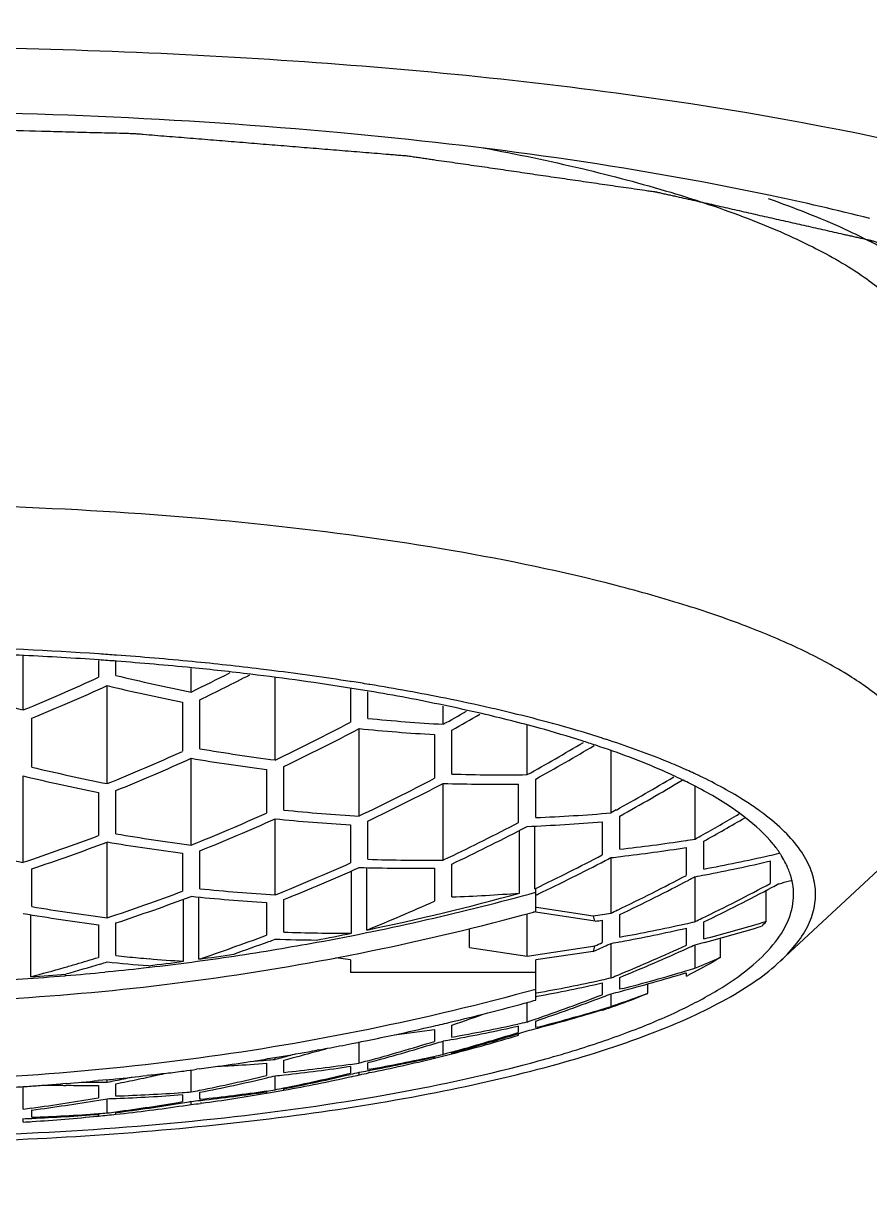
# Model space of a CAD drawing. Extents: x 1723 to 2513, y 4681 to 5260.
# Drawn here: x 1896.99 to 1904.3, y 5091.84 to 5101.86 of the extents above; entities that cross this region are included whole.
import ezdxf

# ---------------------------------------------------------------- set-up
doc = ezdxf.new("R2010")
doc.units = 0
doc.header["$LTSCALE"] = 30
doc.header["$MEASUREMENT"] = 0
doc.layers.add('80T168S5401_DXF_CONTINUOUS_LINE', color=7, linetype='CONTINUOUS')
doc.layers.add('M24421NP-R06DXF_CONTINUOUS_LINE', color=7, linetype='CONTINUOUS')

msp = doc.modelspace()

# ---------------------------------------------------------------- linework, layer by layer
at = {"layer": '80T168S5401_DXF_CONTINUOUS_LINE', "color": 7, "linetype": 'Continuous'}
msp.add_arc((1899.082, 5079.622), 21.199, 75.7605, 78.1428, dxfattribs=at)
at = {"layer": '80T168S5401_DXF_CONTINUOUS_LINE', "color": 9, "linetype": 'Continuous'}
msp.add_open_spline([(1895.538, 5076.661), (1896.614, 5076.661), (1898.741, 5076.725), (1901.856, 5077.062), (1904.799, 5077.644), (1907.495, 5078.503), (1909.87, 5079.697), (1911.86, 5081.256), (1913.431, 5083.16), (1914.589, 5085.364), (1915.394, 5087.812), (1916.115, 5091.431), (1916.472, 5096.337), (1916.543, 5102.491), (1916.538, 5106.714), (1916.538, 5108.861)], degree=3, knots=[0, 0, 0, 0, 0.070293, 0.138961, 0.204528, 0.266016, 0.323282, 0.377306, 0.429946, 0.483341, 0.53906, 0.597782, 0.724099, 0.859673, 1, 1, 1, 1], dxfattribs=at)
at = {"layer": '80T168S5401_DXF_CONTINUOUS_LINE', "color": 7, "linetype": 'Continuous'}
for points, knots in [([(1895.538, 5076.661), (1896.612, 5076.661), (1898.218, 5076.715), (1900.337, 5076.902), (1901.887, 5077.101), (1903.391, 5077.363), (1904.838, 5077.692), (1906.218, 5078.095), (1907.924, 5078.721), (1909.502, 5079.517), (1910.896, 5080.502), (1911.825, 5081.314), (1912.65, 5082.211), (1913.373, 5083.187), (1913.998, 5084.238), (1914.53, 5085.359), (1914.977, 5086.544), (1915.478, 5088.224), (1915.926, 5090.461), (1916.247, 5093.277), (1916.423, 5096.23), (1916.505, 5099.292), (1916.534, 5102.437), (1916.538, 5105.636), (1916.538, 5107.784), (1916.538, 5108.861)], [0, 0, 0, 0, 0.070161, 0.104828, 0.138927, 0.172221, 0.204553, 0.23582, 0.265997, 0.323222, 0.350563, 0.3773, 0.403685, 0.430001, 0.45651, 0.483435, 0.510945, 0.539154, 0.597858, 0.659643, 0.724191, 0.791046, 0.859723, 0.929617, 1, 1, 1, 1]), ([(1895.538, 5101.656), (1896.664, 5101.656), (1898.861, 5101.594), (1902.772, 5101.241), (1905.541, 5100.669), (1907.178, 5100.099)], [0, 0, 0, 0, 0.286744, 0.558738, 1, 1, 1, 1]), ([(1903.438, 5100.368), (1902.216, 5100.626), (1899.585, 5100.984), (1896.937, 5101.096), (1895.538, 5101.096)], [0, 0, 0, 0, 0.471597, 1, 1, 1, 1])]:
    msp.add_open_spline(points, degree=3, knots=knots, dxfattribs=at)
at = {"layer": '80T168S5401_DXF_CONTINUOUS_LINE', "color": 2, "linetype": 'Continuous'}
msp.add_open_spline([(1895.538, 5100.967), (1895.676, 5100.963), (1895.953, 5100.956), (1896.367, 5100.945), (1896.782, 5100.934), (1897.128, 5100.925), (1897.404, 5100.918), (1897.577, 5100.913), (1897.715, 5100.91), (1897.802, 5100.908), (1897.871, 5100.906), (1897.91, 5100.905), (1897.935, 5100.904), (1897.948, 5100.904), (1897.961, 5100.903), (1897.978, 5100.901), (1897.999, 5100.9), (1898.05, 5100.896), (1898.125, 5100.889), (1898.226, 5100.881), (1898.328, 5100.873), (1898.462, 5100.862), (1898.631, 5100.848), (1898.833, 5100.832), (1899.035, 5100.815), (1899.237, 5100.799), (1899.44, 5100.782), (1899.642, 5100.766), (1899.81, 5100.752), (1899.945, 5100.741), (1900.046, 5100.733), (1900.13, 5100.726), (1900.189, 5100.721), (1900.223, 5100.718), (1900.248, 5100.716), (1900.27, 5100.714), (1900.286, 5100.713), (1900.303, 5100.712), (1900.322, 5100.709), (1900.353, 5100.704), (1900.392, 5100.699), (1900.438, 5100.692), (1900.484, 5100.685), (1900.546, 5100.676), (1900.654, 5100.661), (1900.808, 5100.638), (1900.993, 5100.612), (1901.178, 5100.585), (1901.362, 5100.558), (1901.547, 5100.531), (1901.732, 5100.504), (1901.886, 5100.482), (1902.01, 5100.464), (1902.102, 5100.45), (1902.194, 5100.437), (1902.287, 5100.424), (1902.356, 5100.413), (1902.402, 5100.407), (1902.422, 5100.404), (1902.437, 5100.402), (1902.447, 5100.4), (1902.455, 5100.399), (1902.461, 5100.398), (1902.473, 5100.395), (1902.489, 5100.391), (1902.516, 5100.385), (1902.549, 5100.378), (1902.589, 5100.369), (1902.643, 5100.357), (1902.709, 5100.342), (1902.789, 5100.324), (1902.869, 5100.306), (1902.975, 5100.282), (1903.109, 5100.252), (1903.268, 5100.215), (1903.428, 5100.179), (1903.588, 5100.143), (1903.748, 5100.107), (1903.881, 5100.077), (1903.987, 5100.053), (1904.054, 5100.038), (1904.107, 5100.026), (1904.147, 5100.017), (1904.187, 5100.008), (1904.22, 5100.001), (1904.247, 5099.995), (1904.267, 5099.99), (1904.283, 5099.986), (1904.297, 5099.983), (1904.305, 5099.981), (1904.311, 5099.98), (1904.314, 5099.979), (1904.317, 5099.978), (1904.32, 5099.977), (1904.328, 5099.975), (1904.345, 5099.969), (1904.371, 5099.96), (1904.403, 5099.949), (1904.445, 5099.935), (1904.497, 5099.917), (1904.56, 5099.895), (1904.644, 5099.867), (1904.749, 5099.831), (1904.875, 5099.788), (1905.001, 5099.745), (1905.127, 5099.702), (1905.253, 5099.659), (1905.358, 5099.623), (1905.442, 5099.595), (1905.505, 5099.573), (1905.568, 5099.552), (1905.621, 5099.534), (1905.663, 5099.519), (1905.694, 5099.509), (1905.721, 5099.5), (1905.742, 5099.493), (1905.755, 5099.488), (1905.765, 5099.485), (1905.772, 5099.482), (1905.777, 5099.48), (1905.781, 5099.479), (1905.784, 5099.478), (1905.788, 5099.475), (1905.792, 5099.473), (1905.8, 5099.469), (1905.809, 5099.464), (1905.821, 5099.457), (1905.836, 5099.449), (1905.863, 5099.435), (1905.901, 5099.414), (1905.962, 5099.381), (1906.038, 5099.34), (1906.129, 5099.29), (1906.22, 5099.241), (1906.311, 5099.191), (1906.403, 5099.142), (1906.494, 5099.092), (1906.585, 5099.043), (1906.661, 5099.001), (1906.722, 5098.968), (1906.76, 5098.948), (1906.787, 5098.933), (1906.802, 5098.925), (1906.813, 5098.919), (1906.823, 5098.914), (1906.831, 5098.91), (1906.835, 5098.907), (1906.839, 5098.905), (1906.842, 5098.903), (1906.844, 5098.902), (1906.846, 5098.899), (1906.848, 5098.897), (1906.853, 5098.892), (1906.858, 5098.887), (1906.866, 5098.878), (1906.877, 5098.867), (1906.889, 5098.853), (1906.906, 5098.836), (1906.927, 5098.813), (1906.952, 5098.787), (1906.977, 5098.76), (1907.011, 5098.725), (1907.052, 5098.68), (1907.103, 5098.627), (1907.153, 5098.574), (1907.203, 5098.52), (1907.245, 5098.476), (1907.278, 5098.44), (1907.304, 5098.414), (1907.329, 5098.387), (1907.354, 5098.36), (1907.375, 5098.338), (1907.391, 5098.32), (1907.404, 5098.307), (1907.413, 5098.297), (1907.42, 5098.29), (1907.422, 5098.288), (1907.424, 5098.285), (1907.426, 5098.284), (1907.427, 5098.283), (1907.427, 5098.282), (1907.427, 5098.28), (1907.428, 5098.277), (1907.428, 5098.272), (1907.429, 5098.267), (1907.43, 5098.26), (1907.431, 5098.251), (1907.432, 5098.239), (1907.434, 5098.225), (1907.436, 5098.212), (1907.438, 5098.193), (1907.441, 5098.171), (1907.446, 5098.134), (1907.452, 5098.088), (1907.459, 5098.033), (1907.466, 5097.979), (1907.473, 5097.924), (1907.48, 5097.869), (1907.486, 5097.823), (1907.49, 5097.787), (1907.494, 5097.759), (1907.497, 5097.736), (1907.499, 5097.718), (1907.501, 5097.704), (1907.503, 5097.691), (1907.504, 5097.679), (1907.505, 5097.67), (1907.506, 5097.663), (1907.507, 5097.656), (1907.508, 5097.651), (1907.508, 5097.648), (1907.508, 5097.646), (1907.509, 5097.645), (1907.508, 5097.644), (1907.507, 5097.642), (1907.505, 5097.639), (1907.502, 5097.635), (1907.498, 5097.629), (1907.493, 5097.621), (1907.485, 5097.61), (1907.473, 5097.592), (1907.459, 5097.57), (1907.441, 5097.543), (1907.423, 5097.516), (1907.399, 5097.481), (1907.37, 5097.437), (1907.334, 5097.384), (1907.299, 5097.33), (1907.263, 5097.277), (1907.228, 5097.224), (1907.193, 5097.171), (1907.163, 5097.127), (1907.142, 5097.096), (1907.13, 5097.078), (1907.122, 5097.065), (1907.114, 5097.054), (1907.108, 5097.045), (1907.104, 5097.038), (1907.1, 5097.033), (1907.097, 5097.029), (1907.096, 5097.026), (1907.094, 5097.025), (1907.092, 5097.023), (1907.088, 5097.021), (1907.083, 5097.017), (1907.075, 5097.012), (1907.065, 5097.006), (1907.052, 5096.997), (1907.036, 5096.987), (1907.016, 5096.974), (1906.99, 5096.957), (1906.958, 5096.935), (1906.919, 5096.91), (1906.88, 5096.884), (1906.829, 5096.85), (1906.764, 5096.808), (1906.686, 5096.757), (1906.608, 5096.706), (1906.531, 5096.655), (1906.466, 5096.612), (1906.414, 5096.578), (1906.375, 5096.553), (1906.336, 5096.527), (1906.298, 5096.502), (1906.265, 5096.48), (1906.243, 5096.465), (1906.23, 5096.457), (1906.22, 5096.45), (1906.21, 5096.444), (1906.202, 5096.439), (1906.195, 5096.435), (1906.192, 5096.432), (1906.187, 5096.43), (1906.182, 5096.428), (1906.176, 5096.426), (1906.168, 5096.423), (1906.159, 5096.419), (1906.141, 5096.412), (1906.117, 5096.403), (1906.088, 5096.391), (1906.049, 5096.376), (1906, 5096.357), (1905.942, 5096.333), (1905.863, 5096.303), (1905.727, 5096.249), (1905.532, 5096.172), (1905.298, 5096.08), (1905.064, 5095.988), (1904.908, 5095.927), (1904.83, 5095.896)], degree=3, knots=[0, 0, 0, 0, 0.015625, 0.03125, 0.046875, 0.0625, 0.070312, 0.078125, 0.082031, 0.085938, 0.087891, 0.089844, 0.090332, 0.09082, 0.091309, 0.091797, 0.092773, 0.09375, 0.097656, 0.101562, 0.105469, 0.109375, 0.117188, 0.125, 0.132812, 0.140625, 0.148438, 0.15625, 0.164062, 0.167969, 0.171875, 0.175781, 0.177734, 0.178711, 0.179688, 0.180664, 0.181152, 0.181641, 0.182617, 0.183594, 0.185547, 0.1875, 0.189453, 0.191406, 0.195312, 0.203125, 0.210938, 0.21875, 0.226562, 0.234375, 0.242188, 0.25, 0.253906, 0.257812, 0.261719, 0.265625, 0.269531, 0.270508, 0.271484, 0.271973, 0.272461, 0.272705, 0.272949, 0.273438, 0.274414, 0.275391, 0.277344, 0.279297, 0.28125, 0.285156, 0.289062, 0.292969, 0.296875, 0.304688, 0.3125, 0.320312, 0.328125, 0.335938, 0.34375, 0.347656, 0.351562, 0.353516, 0.355469, 0.357422, 0.359375, 0.360352, 0.361328, 0.362305, 0.362793, 0.363281, 0.363525, 0.363647, 0.36377, 0.364014, 0.364258, 0.365234, 0.367188, 0.369141, 0.371094, 0.375, 0.378906, 0.382812, 0.390625, 0.398438, 0.40625, 0.414062, 0.421875, 0.429688, 0.433594, 0.4375, 0.441406, 0.445312, 0.447266, 0.449219, 0.451172, 0.452148, 0.453125, 0.453613, 0.454102, 0.454346, 0.45459, 0.454834, 0.455078, 0.455566, 0.456055, 0.457031, 0.458008, 0.458984, 0.460938, 0.464844, 0.46875, 0.476562, 0.484375, 0.492188, 0.5, 0.507812, 0.515625, 0.523438, 0.53125, 0.535156, 0.539062, 0.541016, 0.541992, 0.542969, 0.543945, 0.544434, 0.544922, 0.545166, 0.54541, 0.545654, 0.545898, 0.546387, 0.546875, 0.547852, 0.548828, 0.550781, 0.552734, 0.554688, 0.558594, 0.5625, 0.566406, 0.570312, 0.578125, 0.585938, 0.59375, 0.601562, 0.609375, 0.613281, 0.617188, 0.621094, 0.625, 0.628906, 0.630859, 0.632812, 0.634766, 0.635254, 0.635742, 0.635986, 0.63623, 0.636353, 0.636475, 0.636719, 0.637207, 0.637695, 0.638672, 0.639648, 0.640625, 0.642578, 0.644531, 0.646484, 0.648438, 0.652344, 0.65625, 0.664062, 0.671875, 0.679688, 0.6875, 0.695312, 0.703125, 0.707031, 0.710938, 0.714844, 0.716797, 0.71875, 0.720703, 0.722656, 0.723633, 0.724609, 0.725586, 0.726562, 0.726807, 0.727051, 0.727295, 0.727417, 0.727539, 0.728027, 0.728516, 0.729492, 0.730469, 0.732422, 0.734375, 0.738281, 0.742188, 0.746094, 0.75, 0.757812, 0.765625, 0.773438, 0.78125, 0.789062, 0.796875, 0.804688, 0.808594, 0.810547, 0.8125, 0.814453, 0.81543, 0.816406, 0.817383, 0.817871, 0.818115, 0.818359, 0.818604, 0.818848, 0.819336, 0.820312, 0.821289, 0.822266, 0.824219, 0.826172, 0.828125, 0.832031, 0.835938, 0.839844, 0.84375, 0.851562, 0.859375, 0.867188, 0.875, 0.882812, 0.886719, 0.890625, 0.894531, 0.898438, 0.902344, 0.904297, 0.905273, 0.90625, 0.907227, 0.908203, 0.908691, 0.90918, 0.909424, 0.909668, 0.910156, 0.910645, 0.911133, 0.912109, 0.914062, 0.916016, 0.917969, 0.921875, 0.925781, 0.929688, 0.9375, 0.953125, 0.96875, 0.984375, 1, 1, 1, 1], dxfattribs=at)
at = {"layer": 'M24421NP-R06DXF_CONTINUOUS_LINE', "color": 7, "linetype": 'Continuous'}
for p, q in [((1896.988, 5095.928), (1896.988, 5096.395)), ((1897.637, 5096.354), (1897.637, 5096.21)), ((1897.788, 5096.226), (1897.788, 5096.345)), ((1898.438, 5096.082), (1898.438, 5096.287)), ((1899.152, 5096.267), (1899.135, 5096.269)), ((1899.163, 5095.495), (1899.163, 5096.209)), ((1899.823, 5096.172), (1899.812, 5096.174)), ((1897.713, 5095.292), (1897.713, 5096.138)), ((1899.812, 5096.109), (1899.812, 5095.822)), ((1899.963, 5095.854), (1899.963, 5096.085)), ((1899.98, 5096.147), (1899.972, 5096.149)), ((1898.362, 5095.995), (1898.362, 5095.571)), ((1898.513, 5095.592), (1898.513, 5096.016)), ((1900.613, 5095.804), (1900.613, 5095.962)), ((1897.063, 5095.435), (1897.063, 5095.857)), ((1899.888, 5095.013), (1899.888, 5095.767)), ((1901.338, 5095.37), (1901.338, 5095.796)), ((1900.537, 5095.716), (1900.537, 5095.338)), ((1900.688, 5095.375), (1900.688, 5095.754)), ((1902.02, 5095.673), (1902.011, 5095.676)), ((1902.063, 5095.04), (1902.063, 5095.576)), ((1898.438, 5094.761), (1898.438, 5095.511)), ((1896.988, 5094.612), (1896.988, 5095.359)), ((1899.087, 5095.414), (1899.087, 5095.038)), ((1899.238, 5095.064), (1899.238, 5095.44)), ((1902.711, 5095.411), (1902.704, 5095.415)), ((1902.718, 5095.408), (1902.711, 5095.411)), ((1902.789, 5095.376), (1902.781, 5095.38)), ((1900.613, 5094.632), (1900.613, 5095.293)), ((1901.262, 5095.288), (1901.262, 5094.956)), ((1901.413, 5094.999), (1901.413, 5095.331)), ((1902.685, 5095.322), (1902.682, 5095.323)), ((1902.788, 5094.813), (1902.788, 5095.267)), ((1897.637, 5095.216), (1897.637, 5094.843)), ((1897.788, 5094.858), (1897.788, 5095.232)), ((1902.108, 5095.065), (1902.063, 5095.04)), ((1899.163, 5094.331), (1899.163, 5094.988)), ((1899.963, 5094.639), (1899.963, 5094.968)), ((1901.987, 5094.963), (1901.987, 5094.677)), ((1902.138, 5094.725), (1902.138, 5095.011)), ((1899.812, 5094.937), (1899.812, 5094.607)), ((1901.271, 5094.347), (1901.271, 5094.888)), ((1901.292, 5094.898), (1901.338, 5094.922)), ((1901.405, 5094.384), (1901.405, 5094.926)), ((1897.713, 5094.134), (1897.713, 5094.788)), ((1902.863, 5094.554), (1902.863, 5094.795)), ((1898.362, 5094.691), (1898.362, 5094.363)), ((1898.513, 5094.384), (1898.513, 5094.712)), ((1900.661, 5094.655), (1900.613, 5094.632)), ((1902.712, 5094.741), (1902.712, 5094.501)), ((1903.525, 5093.761), (1904.489, 5094.657)), ((1897.063, 5094.231), (1897.063, 5094.557)), ((1899.955, 5094.028), (1899.955, 5094.567)), ((1900.537, 5094.561), (1900.537, 5094.277)), ((1900.688, 5094.314), (1900.688, 5094.598)), ((1902.063, 5094.174), (1902.063, 5094.654)), ((1903.437, 5094.624), (1903.437, 5094.43)), ((1899.821, 5094.001), (1899.821, 5094.539)), ((1902.788, 5094.1), (1902.788, 5094.488)), ((1903.602, 5094.452), (1903.618, 5094.457)), ((1901.413, 5094.388), (1901.405, 5094.384)), ((1901.405, 5094.384), (1901.409, 5094.385)), ((1901.409, 5094.385), (1901.413, 5094.386)), ((1901.413, 5094.189), (1901.413, 5094.386)), ((1903.402, 5094.101), (1903.402, 5094.371)), ((1898.371, 5093.759), (1898.371, 5094.295)), ((1898.505, 5093.777), (1898.505, 5094.313)), ((1899.087, 5094.266), (1899.087, 5093.984)), ((1899.238, 5094.009), (1899.238, 5094.292)), ((1901.413, 5094.329), (1901.424, 5094.334)), ((1901.424, 5094.334), (1901.428, 5094.336)), ((1901.428, 5094.336), (1901.436, 5094.34)), ((1897.055, 5093.625), (1897.055, 5094.161)), ((1901.338, 5093.803), (1901.338, 5094.169)), ((1901.392, 5094.183), (1901.413, 5094.189)), ((1901.924, 5094.104), (1901.392, 5094.184)), ((1901.419, 5094.225), (1901.909, 5094.151)), ((1902.138, 5093.967), (1902.138, 5094.161)), ((1897.637, 5094.074), (1897.637, 5093.792)), ((1897.788, 5093.807), (1897.788, 5094.09)), ((1901.987, 5094.114), (1901.987, 5093.92)), ((1902.863, 5093.951), (1902.863, 5094.099)), ((1903.402, 5094.101), (1903.355, 5094.087)), ((1900.84, 5093.878), (1900.84, 5094.041)), ((1902.712, 5094.045), (1902.712, 5093.897)), ((1903.006, 5093.792), (1903.006, 5093.96)), ((1900.84, 5093.878), (1901.338, 5093.803)), ((1901.338, 5093.803), (1901.924, 5093.891)), ((1901.909, 5093.844), (1901.939, 5093.857)), ((1902.063, 5093.616), (1902.063, 5093.912)), ((1902.788, 5093.699), (1902.788, 5093.901)), ((1899.812, 5093.77), (1899.686, 5093.788)), ((1899.812, 5093.77), (1899.812, 5093.661)), ((1901.909, 5093.844), (1901.413, 5093.77)), ((1901.413, 5093.423), (1901.413, 5093.77)), ((1897.694, 5093.666), (1897.722, 5093.669)), ((1898.071, 5093.706), (1898.077, 5093.707)), ((1901.413, 5093.661), (1899.812, 5093.661)), ((1902.704, 5093.657), (1902.712, 5093.66)), ((1902.712, 5093.66), (1902.712, 5093.63)), ((1897.347, 5093.635), (1897.358, 5093.636)), ((1901.987, 5093.571), (1901.987, 5093.469)), ((1902.138, 5093.517), (1902.138, 5093.619)), ((1902.381, 5093.482), (1902.381, 5093.563)), ((1901.419, 5093.455), (1901.425, 5093.456)), ((1902.063, 5093.369), (1902.063, 5093.478)), ((1902.164, 5093.524), (1902.138, 5093.517)), ((1901.338, 5093.234), (1901.338, 5093.404)), ((1902.097, 5093.38), (1902.063, 5093.369)), ((1901.987, 5093.34), (1901.987, 5093.335)), ((1900.537, 5093.171), (1900.537, 5093.067)), ((1900.688, 5093.104), (1900.688, 5093.208)), ((1901.262, 5093.2), (1901.262, 5093.144)), ((1901.413, 5093.187), (1901.413, 5093.243)), ((1901.427, 5093.19), (1901.413, 5093.187)), ((1901.416, 5093.178), (1901.43, 5093.182)), ((1899.888, 5092.88), (1899.888, 5093.063)), ((1900.613, 5092.955), (1900.613, 5093.07)), ((1901.263, 5093.12), (1901.263, 5093.136)), ((1899.54, 5092.994), (1899.523, 5092.99)), ((1900.537, 5092.921), (1900.688, 5092.959)), ((1900.643, 5092.963), (1900.613, 5092.955)), ((1900.687, 5092.975), (1900.643, 5092.963)), ((1900.688, 5092.959), (1900.688, 5092.969)), ((1898.787, 5092.858), (1898.808, 5092.859)), ((1899.087, 5092.878), (1899.087, 5092.772)), ((1899.163, 5092.912), (1899.163, 5092.929)), ((1899.238, 5092.798), (1899.238, 5092.904)), ((1899.812, 5092.851), (1899.812, 5092.792)), ((1899.963, 5092.824), (1899.963, 5092.883)), ((1900.537, 5092.932), (1900.537, 5092.921)), ((1898.071, 5092.774), (1898.054, 5092.772)), ((1898.438, 5092.631), (1898.438, 5092.82)), ((1898.507, 5092.829), (1898.485, 5092.826)), ((1899.163, 5092.65), (1899.163, 5092.77)), ((1899.888, 5092.779), (1899.888, 5092.801)), ((1899.892, 5092.779), (1899.888, 5092.779)), ((1899.974, 5092.826), (1899.963, 5092.824)), ((1899.965, 5092.815), (1899.976, 5092.817)), ((1899.981, 5092.797), (1899.969, 5092.795)), ((1896.988, 5092.483), (1896.988, 5092.677)), ((1897.358, 5092.704), (1897.329, 5092.702)), ((1897.674, 5092.732), (1897.634, 5092.728)), ((1897.637, 5092.686), (1897.637, 5092.58)), ((1897.711, 5092.736), (1897.674, 5092.732)), ((1897.713, 5092.715), (1897.713, 5092.736)), ((1897.788, 5092.595), (1897.788, 5092.702)), ((1899.238, 5092.646), (1899.238, 5092.658)), ((1897.713, 5092.45), (1897.713, 5092.572)), ((1898.362, 5092.607), (1898.362, 5092.547)), ((1898.513, 5092.568), (1898.513, 5092.628)), ((1898.52, 5092.568), (1898.513, 5092.568)), ((1898.514, 5092.558), (1898.521, 5092.558)), ((1899.087, 5092.619), (1899.238, 5092.646)), ((1899.087, 5092.632), (1899.087, 5092.62)), ((1897.063, 5092.413), (1897.063, 5092.475)), ((1897.788, 5092.438), (1897.788, 5092.452)), ((1898.438, 5092.522), (1898.438, 5092.549)), ((1898.526, 5092.534), (1898.518, 5092.533)), ((1896.988, 5092.37), (1896.988, 5092.4)), ((1897.637, 5092.422), (1897.631, 5092.422)), ((1897.631, 5092.422), (1897.639, 5092.422)), ((1897.637, 5092.437), (1897.637, 5092.422))]:
    msp.add_line(p, q, dxfattribs=at)
for centre, radius, start, end in [((1895.588, 5066.094), 30.387, 86.1242, 88.5816), ((1895.562, 5066.112), 30.32, 87.2923, 88.5294), ((1895.625, 5067.365), 29.065, 86.0181, 87.2982), ((1895.679, 5067.497), 28.981, 85.8187, 86.1151), ((1895.685, 5068.251), 28.177, 85.7102, 86.0156), ((1895.786, 5068.888), 27.586, 84.4632, 85.8306), ((1895.798, 5069.674), 26.749, 84.3264, 85.723), ((1896.002, 5071.694), 24.719, 83.1457, 84.3335), ((1896.004, 5071.088), 25.375, 83.1349, 84.4737), ((1896.149, 5072.308), 24.146, 82.8958, 83.1299), ((1896.405, 5074.268), 22.169, 81.1602, 82.8831), ((1889.897, 5113.161), 18.635, 292.365, 294.5419), ((1901.62, 5112.031), 16.263, 256.3741, 258.7177), ((1890.022, 5113.44), 19.29, 295.8657, 296.9872), ((1890.082, 5113.426), 19.344, 295.8399, 297.2678), ((1896.398, 5074.846), 21.542, 80.8459, 83.1924), ((1896.662, 5075.938), 20.48, 80.6978, 81.1186), ((1901.423, 5112.363), 17.023, 252.6209, 254.8981), ((1889.994, 5113.063), 18.602, 292.3362, 294.5167), ((1901.562, 5112.04), 16.361, 256.3922, 258.7217), ((1896.716, 5076.856), 19.507, 80.3833, 80.8286), ((1897.129, 5079.201), 17.127, 78.2387, 80.4335), ((1897.064, 5078.301), 18.083, 78.6171, 80.7207), ((1897.62, 5081.561), 14.716, 76.9367, 78.2396), ((1897.586, 5080.884), 15.448, 77.1347, 78.6256), ((1890.789, 5113.437), 20.185, 299.1246, 299.7802), ((1890.856, 5113.411), 20.21, 299.1095, 299.9019), ((1898.177, 5083.905), 12.307, 74.6094, 76.9942), ((1890.667, 5113.182), 19.621, 295.6575, 297.781), ((1890.77, 5113.086), 19.573, 295.6369, 297.7654), ((1901.411, 5111.063), 15.372, 264.3139, 266.7424), ((1901.476, 5111.063), 15.283, 264.3184, 266.761), ((1899.189, 5086.951), 9.17, 72.0762, 72.3474), ((1899.264, 5087.183), 8.927, 71.8227, 72.0196), ((1890.591, 5112.78), 18.883, 292.1593, 294.3042), ((1901.195, 5111.32), 15.954, 260.3219, 262.6805), ((1891.462, 5113.169), 20.356, 299.0242, 300.5991), ((1891.534, 5113.14), 20.365, 299.0193, 300.6533), ((1890.688, 5112.684), 18.841, 292.1386, 294.288), ((1901.133, 5111.326), 16.043, 260.3284, 262.674), ((1900.892, 5111.634), 16.737, 256.5097, 258.786), ((1900.951, 5111.623), 16.649, 256.4953, 258.7838), ((1901.127, 5110.441), 15.073, 268.3319, 270.8012), ((1900.632, 5090.754), 5.101, 65.0821, 65.858), ((1900.758, 5091.026), 4.801, 64.4405, 64.9686), ((1891.378, 5112.829), 19.744, 295.532, 297.6398), ((1891.481, 5112.735), 19.687, 295.5202, 297.6339), ((1901.058, 5110.438), 15.151, 268.3178, 270.7743), ((1892.171, 5112.87), 20.391, 299.1653, 300.7736), ((1892.268, 5112.8), 20.343, 299.0234, 300.7695), ((1900.801, 5091.44), 4.315, 63.1845, 64.1227), ((1900.808, 5110.654), 15.669, 264.2507, 266.6335), ((1902.014, 5093.22), 2.269, 53.4722, 54.2786), ((1891.295, 5112.418), 19.047, 292.0261, 294.1502), ((1891.393, 5112.323), 18.996, 292.0126, 294.1422), ((1900.741, 5110.657), 15.748, 264.2481, 266.6189), ((1892.092, 5112.504), 19.8, 295.6422, 297.5901), ((1900.729, 5109.855), 14.945, 272.3331, 274.8283), ((1900.8, 5109.896), 14.91, 272.3572, 274.8583), ((1892.928, 5112.52), 20.267, 299.2716, 300.3462), ((1893.016, 5112.469), 20.232, 299.1253, 300.2827), ((1902.067, 5093.292), 2.179, 52.8927, 53.4706), ((1900.521, 5110.922), 16.294, 260.3465, 262.6559), ((1892.207, 5112.391), 19.711, 295.4843, 297.4439), ((1891.17, 5112.019), 18.353, 288.4822, 290.6341), ((1891.263, 5111.924), 18.31, 288.4687, 290.6256), ((1900.457, 5110.93), 16.373, 260.3521, 262.6503), ((1900.488, 5109.403), 14.77, 276.4161, 278.629), ((1900.5, 5109.321), 14.688, 278.6309, 278.9624), ((1892.985, 5112.418), 20.15, 299.109, 299.2707), ((1900.269, 5111.234), 16.943, 256.5842, 258.8323), ((1892.818, 5112.193), 19.771, 295.7656, 297.6301), ((1900.409, 5109.422), 14.861, 276.3889, 276.7115), ((1900.419, 5109.341), 14.779, 276.7099, 278.9264), ((1900.184, 5108.964), 14.656, 280.5328, 282.7832), ((1900.198, 5108.902), 14.593, 282.7847, 283.1303), ((1902.791, 5094.206), 0.876, 32.0038, 33.6183), ((1902.815, 5094.221), 0.847, 31.4653, 31.9977), ((1892.009, 5112.074), 19.131, 291.9594, 294.073), ((1892.109, 5111.981), 19.072, 291.9526, 294.0727), ((1900.38, 5110.04), 15.479, 268.1774, 270.5818), ((1900.451, 5110.041), 15.41, 268.1869, 270.6022), ((1892.934, 5112.082), 19.674, 295.6025, 297.4789), ((1892.835, 5112.276), 19.892, 297.4748, 297.6381), ((1900.116, 5108.907), 14.664, 280.8393, 283.0926), ((1893.559, 5111.89), 19.652, 295.8228, 297.7616), ((1893.678, 5111.777), 19.542, 295.6537, 297.6053), ((1893.575, 5111.978), 19.767, 297.6009, 297.7793), ((1900.103, 5108.969), 14.727, 280.5025, 280.8405), ((1891.878, 5111.666), 18.478, 288.4089, 290.5453), ((1900.126, 5110.266), 15.963, 264.2011, 266.5402), ((1895.554, 5115.61), 22.048, 280.3707, 285.4128), ((1894.306, 5111.611), 19.457, 296.0419, 297.9902), ((1894.427, 5111.498), 19.337, 295.8662, 297.8282), ((1894.323, 5111.698), 19.562, 297.8237, 298.0185), ((1899.799, 5108.585), 14.636, 284.7004, 285.0628), ((1891.972, 5111.573), 18.426, 288.4005, 290.5429), ((1900.058, 5110.27), 16.033, 264.2001, 266.529), ((1895.557, 5115.084), 21.51, 281.7977, 285.4063), ((1892.727, 5111.763), 19.151, 292.1729, 294.0689), ((1900.116, 5109.514), 15.211, 272.1567, 274.3556), ((1899.768, 5110.553), 16.616, 260.3689, 262.6336), ((1899.833, 5110.543), 16.546, 260.3641, 262.6384), ((1899.807, 5108.943), 14.94, 278.0869, 278.6824), ((1893.658, 5111.688), 19.426, 295.6352, 295.8183), ((1901.452, 5093.986), 0.486, 14.0344, 19.8626), ((1899.737, 5108.893), 14.95, 278.4122, 278.6592), ((1899.487, 5108.584), 14.855, 280.2793, 282.507), ((1899.501, 5108.521), 14.791, 282.5085, 282.8394), ((1894.406, 5111.409), 19.231, 295.8383, 296.0374), ((1899.176, 5108.227), 14.744, 284.4817, 286.4655), ((1899.105, 5108.178), 14.745, 284.7959, 286.7816), ((1902.403, 5095.054), 1.381, 314.0323, 316.3302), ((1892.573, 5111.394), 18.589, 289.5277, 290.5131), ((1899.762, 5109.694), 15.693, 268.0858, 270.2139), ((1895.549, 5115.122), 21.549, 280.6179, 281.4357), ((1899.418, 5108.53), 14.855, 280.5839, 282.8147), ((1892.628, 5111.241), 18.427, 288.5985, 289.5276), ((1892.659, 5111.331), 18.558, 289.3438, 290.3314), ((1895.544, 5115.663), 22.102, 278.4956, 279.464), ((1892.625, 5111.424), 18.658, 290.3307, 290.5124), ((1899.691, 5109.696), 15.755, 268.0786, 269.3749), ((1895.546, 5115.651), 22.089, 279.464, 280.3715), ((1901.452, 5094.009), 0.486, 340.1374, 345.9656), ((1894.156, 5111.278), 19.043, 294.0725, 294.2826), ((1894.249, 5111.217), 18.987, 293.8927, 294.104), ((1894.234, 5111.25), 19.023, 294.104, 294.3024), ((1899.405, 5108.593), 14.919, 280.2603, 280.5851), ((1894.962, 5110.894), 18.681, 292.5586, 294.5126), ((1895.079, 5110.78), 18.556, 292.3609, 294.3291), ((1894.99, 5110.98), 18.775, 294.3246, 294.5401), ((1899.095, 5108.217), 14.785, 284.4636, 284.7965), ((1892.39, 5111.022), 18.011, 286.2975, 286.9366), ((1892.455, 5111.021), 18.051, 286.74, 286.9343), ((1899.366, 5109.941), 16.272, 264.1682, 265.4282), ((1899.442, 5110.012), 16.289, 264.1716, 264.8509), ((1899.437, 5109.952), 16.229, 264.8511, 265.1832), ((1895.541, 5115.17), 21.598, 276.7228, 277.53), ((1899.43, 5109.873), 16.149, 265.1827, 266.2388), ((1895.541, 5115.681), 22.12, 276.5831, 278.4955), ((1895.542, 5115.158), 21.586, 277.8874, 278.6973), ((1895.796, 5110.484), 18.182, 292.6136, 293.3619), ((1892.441, 5110.848), 17.83, 284.9974, 285.9507), ((1892.413, 5110.946), 17.932, 285.9502, 286.2972), ((1892.482, 5110.931), 17.956, 285.7511, 286.7407), ((1895.539, 5115.701), 22.141, 274.7118, 275.5846), ((1895.54, 5115.694), 22.133, 275.6582, 276.5666), ((1898.392, 5107.828), 14.812, 284.6705, 286.9264), ((1898.464, 5107.871), 14.817, 284.4581, 286.642), ((1898.476, 5107.83), 14.774, 286.643, 286.9666), ((1895.538, 5115.711), 22.151, 272.7987, 274.6847), ((1895.538, 5115.192), 21.62, 274.021, 274.8235), ((1898.78, 5108.226), 14.975, 280.1525, 282.3475), ((1898.708, 5108.174), 14.966, 280.4577, 282.6553), ((1898.793, 5108.163), 14.91, 282.3489, 282.6681), ((1895.047, 5110.693), 18.463, 292.3344, 292.5541), ((1900.804, 5097.495), 4.31, 296.2836, 296.4707), ((1895.577, 5110.188), 17.905, 289.004, 290.9773), ((1895.616, 5110.27), 17.987, 290.7665, 291.0022), ((1898.38, 5107.871), 14.857, 284.3509, 284.6714), ((1896.397, 5109.824), 17.403, 289.119, 290.1128), ((1899.87, 5099.632), 6.643, 289.619, 292.2066), ((1895.563, 5114.64), 22.009, 284.2961, 285.0516), ((1895.567, 5114.626), 21.994, 285.0516, 285.4155), ((1895.689, 5110.074), 17.778, 288.7831, 290.771), ((1897.752, 5107.504), 14.778, 286.648, 286.9597), ((1899.472, 5100.723), 7.804, 288.8022, 289.6856), ((1895.56, 5114.654), 22.023, 283.45, 284.2961), ((1894.94, 5110.288), 18.022, 288.6017, 289.6415), ((1895.646, 5109.991), 17.697, 288.76, 288.9996), ((1897.74, 5107.546), 14.822, 284.4061, 286.6469), ((1897.667, 5107.503), 14.807, 284.7221, 286.9656), ((1895.554, 5114.677), 22.047, 282.1508, 283.0461), ((1898.313, 5108.22), 15.213, 277.1032, 278.4058), ((1895.557, 5114.665), 22.035, 283.0462, 283.45), ((1898.06, 5107.89), 15.018, 280.0776, 282.2969), ((1897.988, 5107.84), 15.002, 280.3837, 282.6066), ((1898.074, 5107.826), 14.952, 282.2984, 282.6081), ((1896.201, 5109.578), 17.205, 287.1185, 287.3734), ((1897.655, 5107.547), 14.853, 284.3571, 284.6669), ((1895.55, 5114.698), 22.068, 281.1713, 281.525), ((1895.552, 5114.689), 22.059, 281.525, 282.1508), ((1895.38, 5109.752), 17.464, 285.2005, 287.1775), ((1895.428, 5109.829), 17.543, 286.9526, 287.1919), ((1897.976, 5107.905), 15.067, 280.0789, 280.385), ((1896.151, 5109.5), 17.136, 285.3468, 287.3532), ((1896.258, 5109.388), 17.007, 285.1015, 287.123), ((1897.004, 5107.243), 14.751, 284.4627, 286.7812), ((1894.661, 5109.879), 17.554, 285.0911, 285.4572), ((1895.546, 5114.718), 22.088, 279.6067, 280.3714), ((1894.736, 5109.861), 17.544, 284.8684, 285.8392), ((1894.71, 5109.955), 17.643, 285.8386, 286.1411), ((1895.548, 5114.709), 22.079, 280.4165, 280.6145), ((1895.548, 5114.705), 22.075, 280.6144, 281.1713), ((1895.484, 5109.64), 17.345, 284.9659, 286.957), ((1897.344, 5107.51), 14.918, 282.3548, 282.6567), ((1895.542, 5114.744), 22.114, 277.705, 278.1249), ((1895.543, 5114.74), 22.11, 278.1249, 278.4956), ((1897.919, 5108.417), 15.583, 272.7526, 273.1929), ((1897.923, 5108.349), 15.515, 273.272, 274.3042), ((1895.544, 5114.732), 22.103, 278.4956, 279.2096), ((1897.999, 5108.378), 15.511, 273.6554, 274.0174), ((1895.544, 5114.727), 22.097, 279.2096, 279.4173), ((1898.001, 5108.352), 15.484, 274.0175, 274.3047), ((1895.545, 5114.725), 22.095, 279.4173, 279.6067), ((1894.673, 5109.835), 17.508, 284.8597, 285.0911), ((1897.657, 5107.98), 15.263, 275.9454, 278.1079), ((1897.584, 5107.927), 15.239, 276.242, 278.4091), ((1897.669, 5107.896), 15.179, 278.1097, 278.4064), ((1895.432, 5109.563), 17.267, 284.9527, 285.1962), ((1897.331, 5107.573), 14.982, 280.1617, 282.3534), ((1897.257, 5107.526), 14.958, 280.4712, 282.6667), ((1896.684, 5108.842), 16.38, 281.6133, 283.6072), ((1894.41, 5109.499), 17.106, 281.3698, 281.8697), ((1895.54, 5114.761), 22.132, 275.8196, 276.5238), ((1894.479, 5109.515), 17.136, 281.7913, 282.115), ((1895.54, 5114.756), 22.126, 276.5673, 276.9677), ((1894.466, 5109.574), 17.196, 282.1151, 282.6241), ((1895.541, 5114.752), 22.123, 276.9677, 277.3553), ((1895.541, 5114.748), 22.119, 277.3553, 277.648), ((1895.138, 5109.345), 17.037, 281.415, 283.4044), ((1895.235, 5109.236), 16.929, 281.1674, 283.1701), ((1895.194, 5109.416), 17.113, 283.166, 283.4106), ((1897.574, 5108.011), 15.324, 275.9508, 276.2436), ((1895.904, 5109.082), 16.752, 281.4738, 283.49), ((1896.003, 5108.974), 16.634, 281.2158, 283.2462), ((1896.59, 5107.278), 14.87, 280.259, 282.5406), ((1895.962, 5109.154), 16.818, 283.242, 283.4992), ((1896.604, 5107.215), 14.806, 282.5422, 282.8162), ((1897.245, 5107.591), 15.025, 280.1312, 280.4307), ((1896.722, 5108.662), 16.196, 281.2887, 281.5666), ((1895.538, 5114.778), 22.149, 273.5813, 273.9278), ((1895.538, 5114.777), 22.148, 273.9278, 274.2512), ((1895.539, 5114.774), 22.145, 274.2512, 274.6368), ((1897.549, 5108.632), 15.946, 268.6758, 269.3082), ((1897.548, 5108.584), 15.897, 269.3084, 269.6308), ((1895.539, 5114.77), 22.141, 274.7118, 275.4287), ((1897.548, 5108.533), 15.847, 269.6306, 270.3239), ((1897.624, 5108.586), 15.871, 269.5044, 270.0487), ((1897.624, 5108.546), 15.831, 270.0488, 270.3219), ((1895.539, 5114.765), 22.136, 275.629, 275.8197), ((1894.421, 5109.448), 17.054, 281.1302, 281.3696), ((1894.493, 5109.447), 17.067, 281.1331, 281.7915), ((1895.942, 5108.903), 16.569, 281.2086, 281.4695), ((1894.855, 5108.975), 16.63, 277.6214, 279.6308), ((1894.939, 5108.913), 16.575, 277.3639, 279.3806), ((1894.919, 5109.038), 16.702, 279.3794, 279.6309), ((1897.184, 5108.183), 15.62, 271.9397, 272.22), ((1897.264, 5108.137), 15.55, 271.9324, 274.0464), ((1897.189, 5108.081), 15.518, 272.2181, 274.3379), ((1897.271, 5108.035), 15.448, 274.0485, 274.3333), ((1895.175, 5109.166), 16.854, 281.1619, 281.4108), ((1896.837, 5107.706), 15.241, 276.0275, 276.3175), ((1896.922, 5107.672), 15.188, 276.0406, 278.1933), ((1896.847, 5107.621), 15.156, 276.3422, 278.4997), ((1896.392, 5108.431), 16.04, 277.6449, 279.6724), ((1896.933, 5107.589), 15.105, 278.1951, 278.488), ((1894.879, 5108.809), 16.462, 277.3614, 277.6174), ((1895.639, 5108.536), 16.22, 277.3445, 277.6096), ((1895.616, 5108.703), 16.388, 277.6136, 279.6475), ((1895.701, 5108.642), 16.324, 277.3464, 279.3884), ((1896.175, 5107.385), 15.034, 276.1593, 278.3841), ((1895.681, 5108.767), 16.45, 279.387, 279.6483), ((1896.187, 5107.302), 14.95, 278.386, 278.6592), ((1896.413, 5108.283), 15.891, 277.3207, 277.6123), ((1896.441, 5107.886), 15.496, 272.0209, 272.3022), ((1896.069, 5107.953), 15.61, 273.3761, 273.6631), ((1896.522, 5107.838), 15.435, 272.008, 274.1405), ((1896.446, 5107.785), 15.394, 272.3003, 274.4386), ((1896.059, 5108.085), 15.742, 273.6657, 275.7315), ((1896.529, 5107.737), 15.333, 274.1426, 274.4271), ((1895.538, 5113.293), 20.976, 275.7491, 276.1596)]:
    msp.add_arc(centre, radius, start, end, dxfattribs=at)
for points, knots in [([(1900.958, 5100.78), (1901.244, 5100.727), (1901.788, 5100.614), (1902.552, 5100.412), (1903.219, 5100.19), (1903.78, 5099.948), (1904.229, 5099.692), (1904.52, 5099.456), (1904.683, 5099.26), (1904.766, 5099.117), (1904.817, 5098.973), (1904.829, 5098.875), (1904.829, 5098.827)], [0, 0, 0, 0, 0.191725, 0.365906, 0.520717, 0.654869, 0.767846, 0.860359, 0.899822, 0.935548, 0.968515, 1, 1, 1, 1]), ([(1905.244, 5099.201), (1905.179, 5099.314), (1904.982, 5099.54), (1904.581, 5099.829), (1904.048, 5100.104), (1903.644, 5100.262), (1903.422, 5100.339)], [0, 0, 0, 0, 0.180054, 0.404064, 0.677188, 1, 1, 1, 1]), ([(1904.829, 5095.302), (1904.829, 5095.381), (1904.794, 5095.552), (1904.649, 5095.791), (1904.419, 5096.02), (1904.107, 5096.24), (1903.715, 5096.451), (1903.245, 5096.651), (1902.702, 5096.839), (1901.851, 5097.079), (1900.642, 5097.329), (1899.053, 5097.544), (1897.33, 5097.676), (1896.142, 5097.706), (1895.538, 5097.706)], [0, 0, 0, 0, 0.024, 0.050916, 0.082785, 0.12071, 0.165167, 0.216246, 0.273794, 0.337499, 0.481489, 0.643714, 0.818605, 1, 1, 1, 1]), ([(1901.97, 5095.689), (1901.897, 5095.713), (1901.585, 5095.808), (1901.269, 5095.888), (1901.026, 5095.944)], [0, 0, 0, 0, 0.235895, 1, 1, 1, 1]), ([(1901.93, 5095.623), (1901.891, 5095.636), (1901.73, 5095.688), (1901.567, 5095.736), (1901.443, 5095.771)], [0, 0, 0, 0, 0.241308, 1, 1, 1, 1]), ([(1902.704, 5095.415), (1902.654, 5095.437), (1902.439, 5095.529), (1902.219, 5095.608), (1902.049, 5095.664)], [0, 0, 0, 0, 0.234183, 1, 1, 1, 1]), ([(1902.682, 5095.323), (1902.626, 5095.35), (1902.381, 5095.463), (1902.127, 5095.558), (1901.93, 5095.623)], [0, 0, 0, 0, 0.230148, 1, 1, 1, 1]), ([(1903.339, 5095.062), (1903.302, 5095.088), (1903.14, 5095.198), (1902.966, 5095.291), (1902.829, 5095.357)], [0, 0, 0, 0, 0.22817, 1, 1, 1, 1]), ([(1903.222, 5094.998), (1903.189, 5095.024), (1903.039, 5095.134), (1902.876, 5095.226), (1902.748, 5095.291)], [0, 0, 0, 0, 0.227444, 1, 1, 1, 1]), ([(1903.521, 5094.691), (1903.503, 5094.718), (1903.417, 5094.833), (1903.31, 5094.93), (1903.222, 5094.998)], [0, 0, 0, 0, 0.225686, 1, 1, 1, 1]), ([(1903.525, 5093.761), (1903.577, 5093.809), (1903.669, 5093.907), (1903.772, 5094.068), (1903.827, 5094.233), (1903.833, 5094.401), (1903.788, 5094.567), (1903.696, 5094.729), (1903.558, 5094.887), (1903.445, 5094.983), (1903.382, 5095.03)], [0, 0, 0, 0, 0.139983, 0.262915, 0.373832, 0.47979, 0.588929, 0.708677, 0.844531, 1, 1, 1, 1]), ([(1903.582, 5094.581), (1903.579, 5094.588), (1903.565, 5094.616), (1903.55, 5094.643), (1903.538, 5094.664)], [0, 0, 0, 0, 0.244602, 1, 1, 1, 1]), ([(1903.625, 5094.452), (1903.623, 5094.463), (1903.612, 5094.507), (1903.596, 5094.55), (1903.582, 5094.581)], [0, 0, 0, 0, 0.244254, 1, 1, 1, 1]), ([(1903.638, 5094.336), (1903.638, 5094.365), (1903.635, 5094.404), (1903.627, 5094.443), (1903.625, 5094.452)], [0, 0, 0, 0, 0.747495, 1, 1, 1, 1]), ([(1895.538, 5092.239), (1896.065, 5092.239), (1897.1, 5092.265), (1898.602, 5092.381), (1899.988, 5092.568), (1901.042, 5092.786), (1901.784, 5092.995), (1902.257, 5093.159), (1902.667, 5093.333), (1903.009, 5093.517), (1903.281, 5093.709), (1903.481, 5093.909), (1903.608, 5094.117), (1903.638, 5094.266), (1903.638, 5094.336)], [0, 0, 0, 0, 0.181395, 0.356286, 0.518511, 0.662502, 0.726205, 0.783755, 0.834834, 0.879289, 0.917215, 0.949084, 0.975999, 1, 1, 1, 1]), ([(1889.963, 5094.109), (1890.894, 5093.867), (1892.791, 5093.504), (1895.683, 5093.334), (1898.572, 5093.541), (1900.464, 5093.929), (1901.392, 5094.183)], [0, 0, 0, 0, 0.249872, 0.50003, 0.750172, 1, 1, 1, 1]), ([(1895.538, 5092.19), (1896.421, 5092.19), (1897.719, 5092.242), (1899.39, 5092.425), (1900.516, 5092.608), (1901.513, 5092.835), (1902.245, 5093.064), (1902.743, 5093.269), (1903.052, 5093.423), (1903.311, 5093.583), (1903.461, 5093.7), (1903.525, 5093.761)], [0, 0, 0, 0, 0.320941, 0.471613, 0.610838, 0.735422, 0.842742, 0.889352, 0.931072, 0.967904, 1, 1, 1, 1]), ([(1903.006, 5093.792), (1902.985, 5093.778), (1902.893, 5093.723), (1902.798, 5093.673), (1902.725, 5093.636)], [0, 0, 0, 0, 0.238332, 1, 1, 1, 1]), ([(1901.413, 5093.516), (1900.459, 5093.254), (1898.511, 5092.856), (1895.538, 5092.657), (1892.564, 5092.856), (1890.617, 5093.254), (1889.662, 5093.516)], [0, 0, 0, 0, 0.249841, 0.5, 0.750159, 1, 1, 1, 1])]:
    msp.add_open_spline(points, degree=3, knots=knots, dxfattribs=at)

doc.saveas('drawing.dxf')
